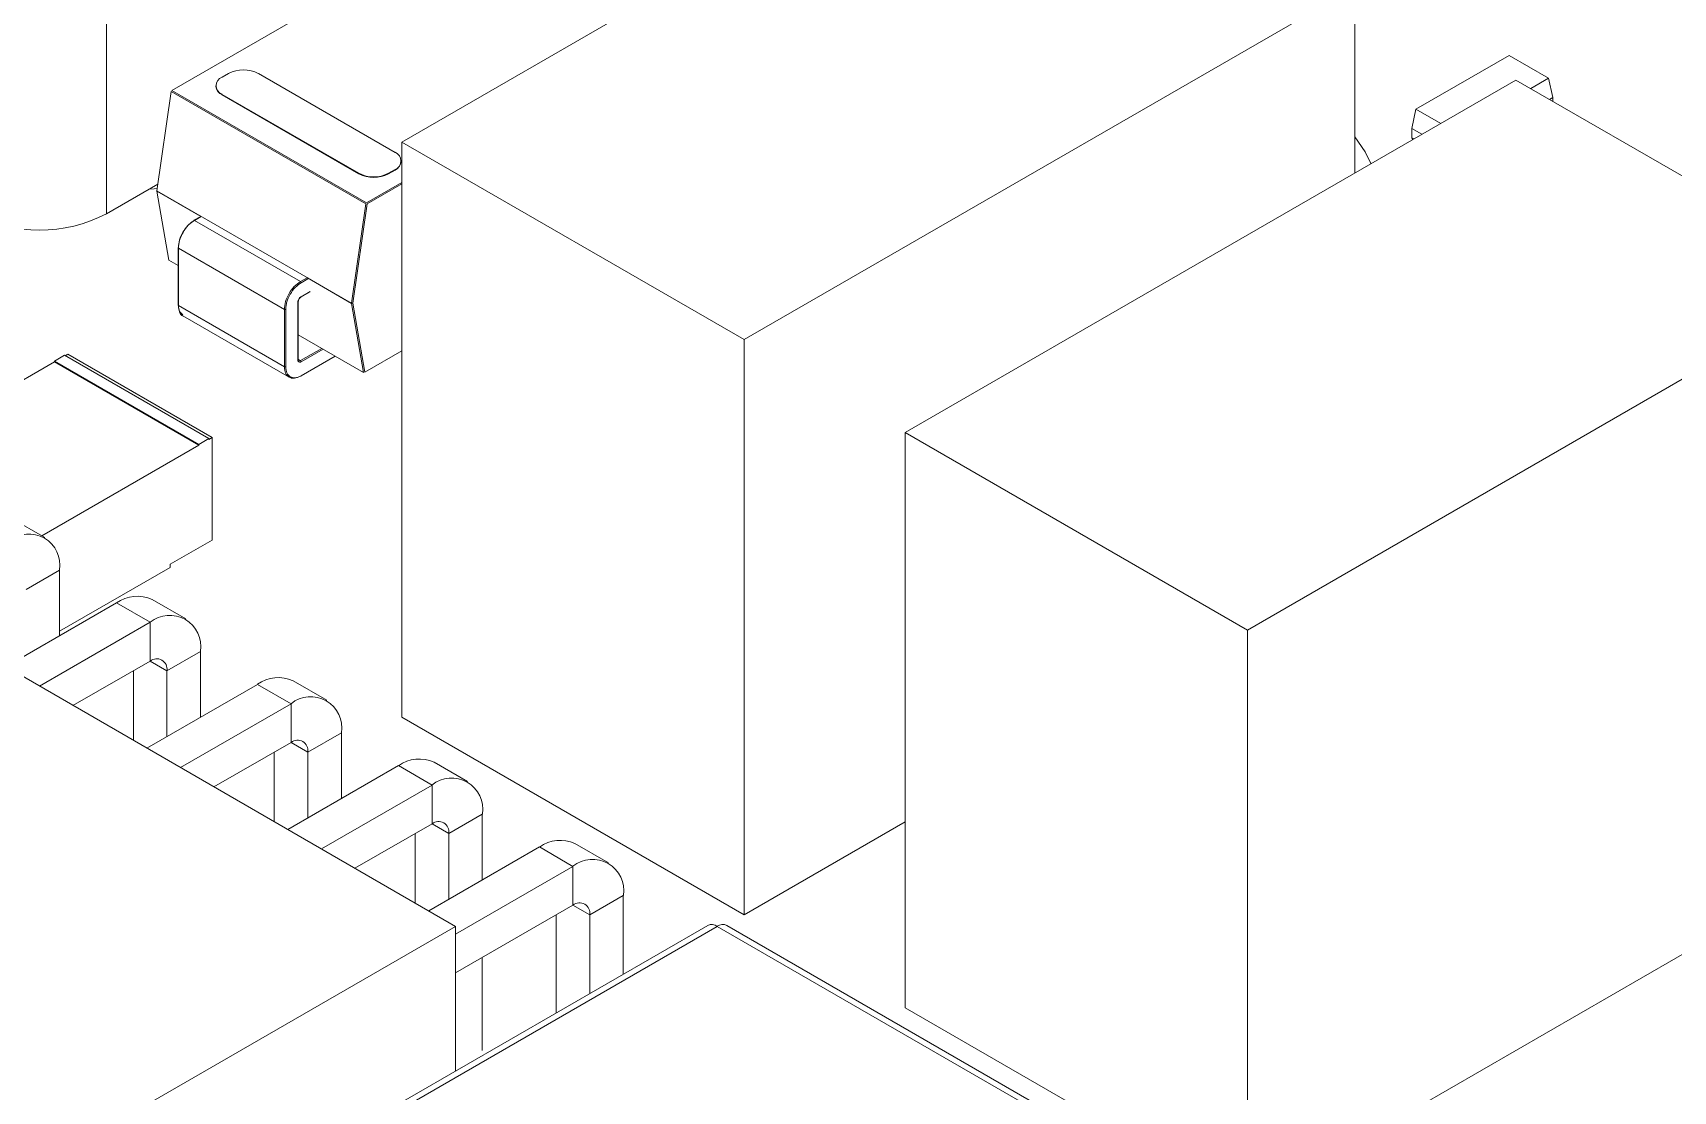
# Model space of a CAD drawing. Header units: millimetres. Extents: x -37 to 256, y 6 to 200.
# Drawn here: x 31.54 to 48.83, y 163.19 to 174.34 of the extents above; entities that cross this region are included whole.
import ezdxf

# ---------------------------------------------------------------- set-up
doc = ezdxf.new("R2010")
doc.units = ezdxf.units.MM

msp = doc.modelspace()

# ---------------------------------------------------------------- linework, layer by layer
at = {"color": 7, "linetype": 'Continuous', "lineweight": 15}
for p, q in [((41.868, 176.907), (35.433, 173.193)), ((32.322, 175.703), (32.322, 172.437)), ((35.947, 175.432), (33.01, 173.736)), ((39.039, 171.111), (45.474, 174.826)), ((45.474, 174.826), (45.474, 172.866)), ((47.1, 174.106), (46.118, 173.539)), ((47.516, 173.865), (47.1, 174.106)), ((33.608, 173.916), (33.539, 173.876)), ((35.362, 173.084), (33.921, 173.916)), ((33.003, 173.726), (32.852, 172.679)), ((33.003, 173.726), (35.054, 172.542)), ((33.01, 173.736), (35.061, 172.553)), ((33.474, 173.786), (33.474, 173.78)), ((47.171, 173.846), (40.736, 170.131)), ((50.777, 171.764), (47.171, 173.846)), ((47.327, 173.756), (47.516, 173.865)), ((47.56, 173.661), (47.516, 173.865)), ((33.539, 173.695), (34.98, 172.864)), ((33.539, 173.695), (33.539, 173.69)), ((33.539, 173.69), (34.98, 172.858)), ((46.118, 173.539), (46.075, 173.335)), ((46.118, 173.539), (46.379, 173.388)), ((47.56, 173.661), (47.525, 173.641)), ((47.56, 173.661), (47.56, 173.621)), ((35.433, 173.193), (35.433, 167.13)), ((35.433, 173.193), (39.039, 171.111)), ((46.18, 173.274), (46.075, 173.335)), ((46.075, 173.335), (46.075, 173.237)), ((46.075, 173.237), (46.096, 173.225)), ((46.075, 173.237), (46.084, 173.218)), ((34.98, 172.864), (34.98, 172.858)), ((35.293, 172.864), (35.362, 172.903)), ((35.293, 172.858), (35.362, 172.898)), ((35.293, 172.858), (35.293, 172.864)), ((35.362, 172.903), (35.362, 172.898)), ((35.426, 172.988), (35.426, 172.994)), ((32.322, 172.437), (32.861, 172.748)), ((32.852, 172.686), (32.852, 172.678)), ((32.852, 172.679), (34.903, 171.495)), ((32.852, 172.676), (32.978, 171.948)), ((32.852, 172.676), (33.315, 172.409)), ((35.061, 172.553), (35.433, 172.768)), ((35.068, 172.54), (35.433, 172.751)), ((34.903, 171.495), (35.054, 172.542)), ((35.068, 172.54), (34.917, 171.494)), ((33.314, 172.409), (33.243, 172.368)), ((33.248, 172.367), (34.365, 171.722)), ((33.075, 172.077), (33.075, 171.473)), ((33.078, 172.073), (34.195, 171.428)), ((33.078, 172.073), (33.078, 171.469)), ((32.978, 171.948), (33.075, 171.892)), ((34.44, 171.76), (34.903, 171.492)), ((44.342, 168.049), (50.777, 171.764)), ((34.195, 170.824), (33.078, 171.469)), ((34.337, 170.898), (34.337, 171.502)), ((34.34, 170.902), (34.34, 171.506)), ((34.37, 171.559), (34.466, 171.614)), ((34.917, 171.494), (34.903, 171.494)), ((35.029, 170.764), (34.903, 171.492)), ((34.917, 171.494), (35.043, 170.766)), ((33.127, 171.36), (34.246, 170.714)), ((34.195, 170.824), (34.195, 171.428)), ((34.21, 171.428), (34.21, 170.824)), ((34.34, 171.162), (35.029, 170.764)), ((39.039, 171.111), (39.039, 165.048)), ((31.88, 170.945), (31.774, 170.884)), ((33.4, 170.067), (31.88, 170.945)), ((31.915, 170.957), (31.887, 170.941)), ((33.435, 170.079), (31.915, 170.957)), ((34.589, 171.018), (34.365, 170.889)), ((34.603, 171.01), (34.372, 170.877)), ((35.043, 170.766), (35.433, 170.991)), ((31.774, 170.875), (29.44, 169.528)), ((31.774, 170.884), (33.294, 170.006)), ((31.774, 170.884), (31.774, 170.875)), ((31.774, 170.875), (33.294, 169.998)), ((34.372, 170.73), (34.73, 170.937)), ((33.4, 170.059), (33.435, 170.079)), ((33.435, 170.079), (33.435, 168.997)), ((40.736, 170.131), (44.342, 168.049)), ((40.736, 170.131), (40.736, 164.068)), ((31.64, 169.043), (33.294, 169.998)), ((33.294, 170.006), (33.4, 170.067)), ((33.294, 170.006), (33.294, 169.998)), ((33.4, 170.067), (33.4, 170.059)), ((35.999, 164.926), (28.15, 169.457)), ((31.671, 169.025), (31.318, 169.229)), ((32.993, 168.742), (33.435, 168.997)), ((32.993, 168.71), (31.827, 168.036)), ((32.993, 168.71), (32.993, 168.742)), ((31.473, 168.477), (31.827, 168.681)), ((31.827, 168.681), (31.827, 167.988)), ((33.156, 168.168), (32.803, 168.372)), ((32.428, 168.335), (31.261, 167.661)), ((32.781, 168.131), (32.428, 168.335)), ((32.781, 168.131), (31.615, 167.457)), ((32.781, 167.722), (32.781, 168.131)), ((44.342, 168.049), (44.342, 161.987)), ((32.781, 167.722), (31.968, 167.253)), ((32.958, 167.62), (33.312, 167.824)), ((33.312, 167.824), (33.312, 167.13)), ((32.605, 167.62), (32.605, 166.886)), ((32.958, 167.62), (32.958, 166.926)), ((34.641, 167.31), (34.288, 167.515)), ((33.913, 167.477), (32.746, 166.804)), ((34.266, 167.273), (33.913, 167.477)), ((34.266, 167.273), (33.1, 166.6)), ((34.266, 166.865), (34.266, 167.273)), ((34.443, 166.763), (34.797, 166.967)), ((34.797, 166.967), (34.797, 166.273)), ((35.433, 167.13), (39.039, 165.048)), ((34.266, 166.865), (33.453, 166.396)), ((34.089, 166.763), (34.089, 166.028)), ((35.398, 166.62), (34.231, 165.947)), ((34.443, 166.763), (34.443, 166.069)), ((35.751, 166.416), (35.398, 166.62)), ((36.126, 166.453), (35.773, 166.657)), ((35.751, 166.416), (34.585, 165.743)), ((35.751, 166.008), (35.751, 166.416)), ((35.928, 165.906), (36.281, 166.11)), ((36.281, 166.11), (36.281, 165.416)), ((35.751, 166.008), (34.938, 165.538)), ((39.039, 165.048), (40.736, 166.028)), ((35.574, 165.906), (35.574, 165.171)), ((36.883, 165.763), (35.716, 165.089)), ((35.928, 165.906), (35.928, 165.212)), ((37.236, 165.559), (36.883, 165.763)), ((37.611, 165.596), (37.257, 165.8)), ((37.236, 165.559), (35.999, 164.844)), ((37.236, 165.151), (37.236, 165.559)), ((37.413, 165.048), (37.766, 165.253)), ((37.766, 165.253), (37.766, 164.422)), ((37.236, 165.151), (35.999, 164.436)), ((31.473, 162.314), (35.999, 164.926)), ((38.656, 164.936), (33.212, 161.793)), ((33.312, 161.783), (38.756, 164.926)), ((35.999, 164.926), (35.999, 163.402)), ((37.059, 165.049), (37.059, 164.014)), ((37.413, 165.048), (37.413, 164.218)), ((38.756, 164.926), (42.716, 162.64)), ((42.816, 162.65), (38.856, 164.936)), ((44.342, 161.987), (49.615, 165.03)), ((36.281, 164.599), (36.281, 163.619)), ((40.736, 164.068), (44.342, 161.987))]:
    msp.add_line(p, q, dxfattribs=at)
at = {"color": 8, "linetype": 'Continuous', "lineweight": 15}
for p, q in [((33.248, 172.367), (33.319, 172.408)), ((34.436, 171.763), (34.365, 171.722)), ((34.444, 171.752), (34.372, 171.71)), ((34.45, 171.755), (34.449, 171.754)), ((34.467, 171.618), (34.372, 171.563)), ((34.365, 170.889), (34.34, 170.904)), ((32.781, 167.722), (32.958, 167.62)), ((34.266, 166.865), (34.443, 166.763)), ((35.751, 166.008), (35.928, 165.906)), ((37.236, 165.151), (37.413, 165.048))]:
    msp.add_line(p, q, dxfattribs=at)
at = {"color": 7, "linetype": 'Continuous', "lineweight": 15, "flags": 128}
for points in [[(45.474, 173.246), (45.582, 173.091), (45.644, 172.965)], [(32.855, 172.703), (32.825, 172.701), (32.773, 172.697)]]:
    msp.add_lwpolyline(points, dxfattribs=at)
at = {"color": 7, "linetype": 'Continuous', "lineweight": 15}
for centre, radius, start, end in [((33.573, 173.786), 0.0966, 110.7834, 249.2166), ((33.764, 173.614), 0.34, 62.6097, 117.3903), ((33.585, 173.791), 0.111, 185.6948, 245.6253), ((35.327, 172.994), 0.0966, 290.7834, 69.2166), ((35.136, 173.165), 0.34, 242.6097, 297.3903), ((35.136, 173.16), 0.34, 242.6097, 297.3903), ((35.316, 172.999), 0.111, 294.3747, 354.3052), ((31.615, 173.801), 1.537, 242.6097, 297.3903), ((33.246, 172.364), 0.00503, 125.698, 185.6204), ((33.08, 172.077), 0.00503, 114.3747, 174.3052), ((34.357, 171.709), 0.0154, 2.6055, 57.3945), ((33.08, 171.474), 0.00503, 185.6948, 245.6253), ((34.335, 171.506), 0.00477, 292.6151, 357.1915), ((34.368, 171.563), 0.00477, 302.8088, 7.3798), ((34.203, 171.442), 0.0154, 242.6097, 297.3903), ((34.203, 170.838), 0.0154, 242.6097, 297.3903), ((34.335, 170.902), 0.00503, 294.3747, 354.3052), ((34.357, 170.877), 0.0154, 2.6055, 57.3945), ((34.368, 170.73), 0.00437, 230.7967, 9.214), ((31.503, 168.734), 0.328, 350.786, 129.2033), ((32.647, 168.028), 0.377, 65.6929, 125.6176), ((32.988, 167.877), 0.328, 350.786, 129.2033), ((32.85, 167.638), 0.109, 350.786, 129.2033), ((34.132, 167.171), 0.377, 65.6929, 125.6176), ((34.473, 167.019), 0.328, 350.786, 129.2033), ((34.335, 166.78), 0.109, 350.786, 129.2033), ((35.617, 166.313), 0.377, 65.6929, 125.6176), ((35.958, 166.162), 0.328, 350.786, 129.2033), ((35.82, 165.923), 0.109, 350.786, 129.2033), ((37.102, 165.456), 0.377, 65.6929, 125.6176), ((37.443, 165.305), 0.328, 350.786, 129.2033), ((37.305, 165.066), 0.109, 350.786, 129.2033), ((38.698, 164.849), 0.0968, 53.0727, 115.6169), ((38.815, 164.845), 0.101, 65.6929, 125.6176)]:
    msp.add_arc(centre, radius, start, end, dxfattribs=at)
at = {"color": 8, "linetype": 'Continuous', "lineweight": 15}
for centre, start, end in [((33.245, 172.363), 54.3818, 114.314), ((33.08, 172.078), 185.6948, 245.6253)]:
    msp.add_arc(centre, 0.00503, start, end, dxfattribs=at)
at = {"color": 7, "linetype": 'Continuous', "lineweight": 15}
for points in [[(33.248, 172.367), (33.226, 172.352), (33.181, 172.32), (33.125, 172.242), (33.086, 172.155), (33.081, 172.101), (33.078, 172.073)], [(34.195, 171.428), (34.198, 171.456), (34.203, 171.51), (34.242, 171.597), (34.298, 171.675), (34.343, 171.707), (34.365, 171.722)], [(34.337, 170.906), (34.337, 170.902), (34.338, 170.894), (34.345, 170.887), (34.354, 170.885), (34.361, 170.888), (34.365, 170.889)], [(34.365, 170.726), (34.343, 170.716), (34.298, 170.695), (34.263, 170.708), (34.245, 170.714)]]:
    msp.add_open_spline(points, degree=3, dxfattribs=at)
for points, knots in [([(33.078, 172.082), (33.081, 172.108), (33.086, 172.16), (33.123, 172.244), (33.168, 172.304), (33.209, 172.343), (33.23, 172.356), (33.241, 172.363)], [0, 0, 0, 0, 0.24965, 0.499343, 0.749036, 0.874878, 1, 1, 1, 1]), ([(34.372, 171.71), (34.351, 171.695), (34.308, 171.665), (34.254, 171.59), (34.224, 171.521), (34.211, 171.466), (34.21, 171.441), (34.21, 171.428)], [0, 0, 0, 0, 0.2496503, 0.4993433, 0.7490362, 0.8748785, 1, 1, 1, 1]), ([(33.126, 171.372), (33.113, 171.384), (33.093, 171.401), (33.08, 171.441), (33.079, 171.465), (33.078, 171.477)], [0, 0, 0, 0, 0.498731, 0.750085, 1, 1, 1, 1]), ([(33.078, 171.469), (33.081, 171.446), (33.087, 171.399), (33.11, 171.363), (33.128, 171.359), (33.128, 171.359)], [0, 0, 0, 0, 0.499949, 0.999898, 1, 1, 1, 1]), ([(34.372, 171.563), (34.37, 171.562), (34.365, 171.559), (34.359, 171.553), (34.353, 171.545), (34.345, 171.534), (34.34, 171.522), (34.337, 171.51), (34.337, 171.505), (34.337, 171.502)], [0, 0, 0, 0, 0.127349, 0.249677, 0.372433, 0.501009, 0.754646, 0.875927, 1, 1, 1, 1]), ([(34.34, 171.506), (34.34, 171.508), (34.34, 171.513), (34.343, 171.523), (34.348, 171.536), (34.357, 171.548), (34.364, 171.555), (34.368, 171.557), (34.37, 171.559)], [0, 0, 0, 0, 0.12629, 0.251201, 0.500002, 0.748802, 0.873712, 1, 1, 1, 1]), ([(34.372, 170.877), (34.37, 170.876), (34.365, 170.874), (34.357, 170.872), (34.349, 170.873), (34.343, 170.878), (34.339, 170.883), (34.337, 170.89), (34.337, 170.895), (34.337, 170.898)], [0, 0, 0, 0, 0.124073, 0.245354, 0.498991, 0.627567, 0.750323, 0.872651, 1, 1, 1, 1]), ([(34.257, 170.719), (34.274, 170.713), (34.299, 170.705), (34.34, 170.714), (34.362, 170.725), (34.372, 170.73)], [0, 0, 0, 0, 0.498731, 0.750085, 1, 1, 1, 1])]:
    msp.add_open_spline(points, degree=3, knots=knots, dxfattribs=at)
at = {"color": 8, "linetype": 'Continuous', "lineweight": 15}
msp.add_open_spline([(34.245, 170.714), (34.231, 170.726), (34.202, 170.75), (34.198, 170.8), (34.195, 170.824)], degree=3, dxfattribs=at)
msp.add_open_spline([(34.21, 170.824), (34.212, 170.801), (34.216, 170.753), (34.244, 170.73), (34.257, 170.719)], degree=3, knots=[0, 0, 0, 0, 0.499957, 1, 1, 1, 1], dxfattribs=at)

doc.saveas('drawing.dxf')
